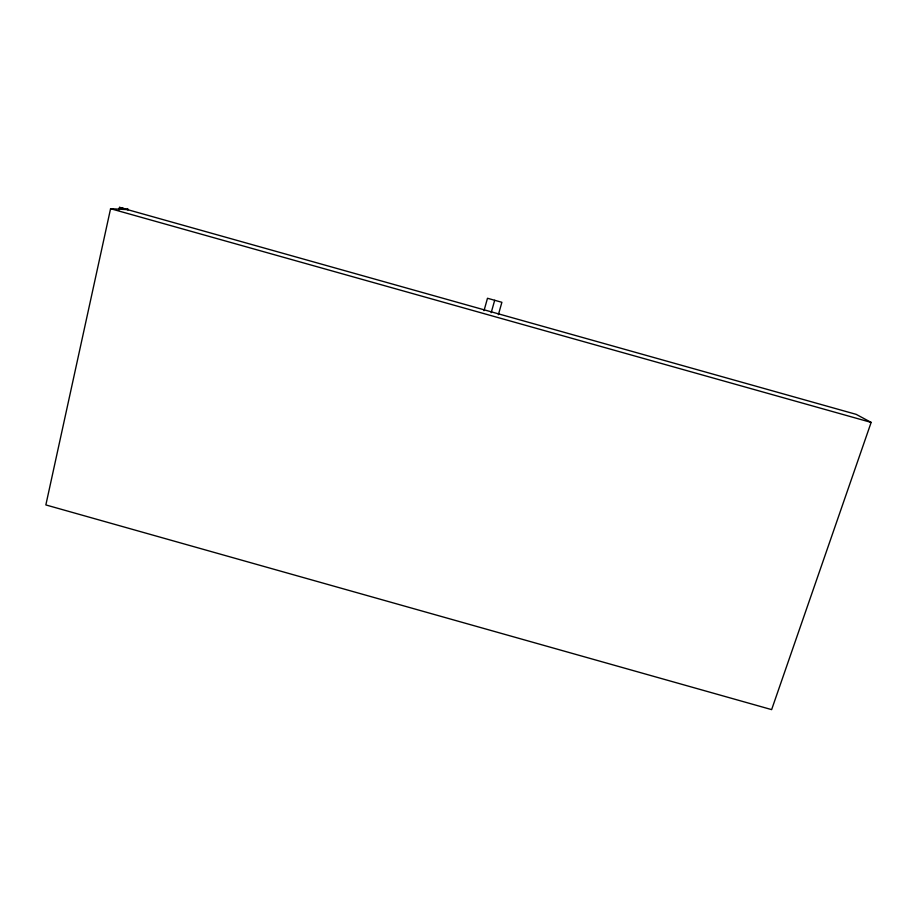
<?xml version="1.0" encoding="UTF-8"?>
<svg xmlns="http://www.w3.org/2000/svg" width="917" height="917" viewBox="0 0 917 917"><rect width="100%" height="100%" fill="white"/><g stroke="black" fill="none" stroke-linecap="round" stroke-linejoin="round"><path stroke-width="1.38" d="M119.508 207.38L128.426 209.684L110.579 208.698L45.85 504.935L771.633 709.62L871.15 422.405L856.214 414.369L119.508 207.38L118.912 210.108M127.509 209.626L127.738 208.583M484.016 310.668L487.489 298.266L501.886 302.301L498.378 314.714M491.191 312.686L494.687 300.283M110.579 208.698L871.15 422.405"/></g></svg>
